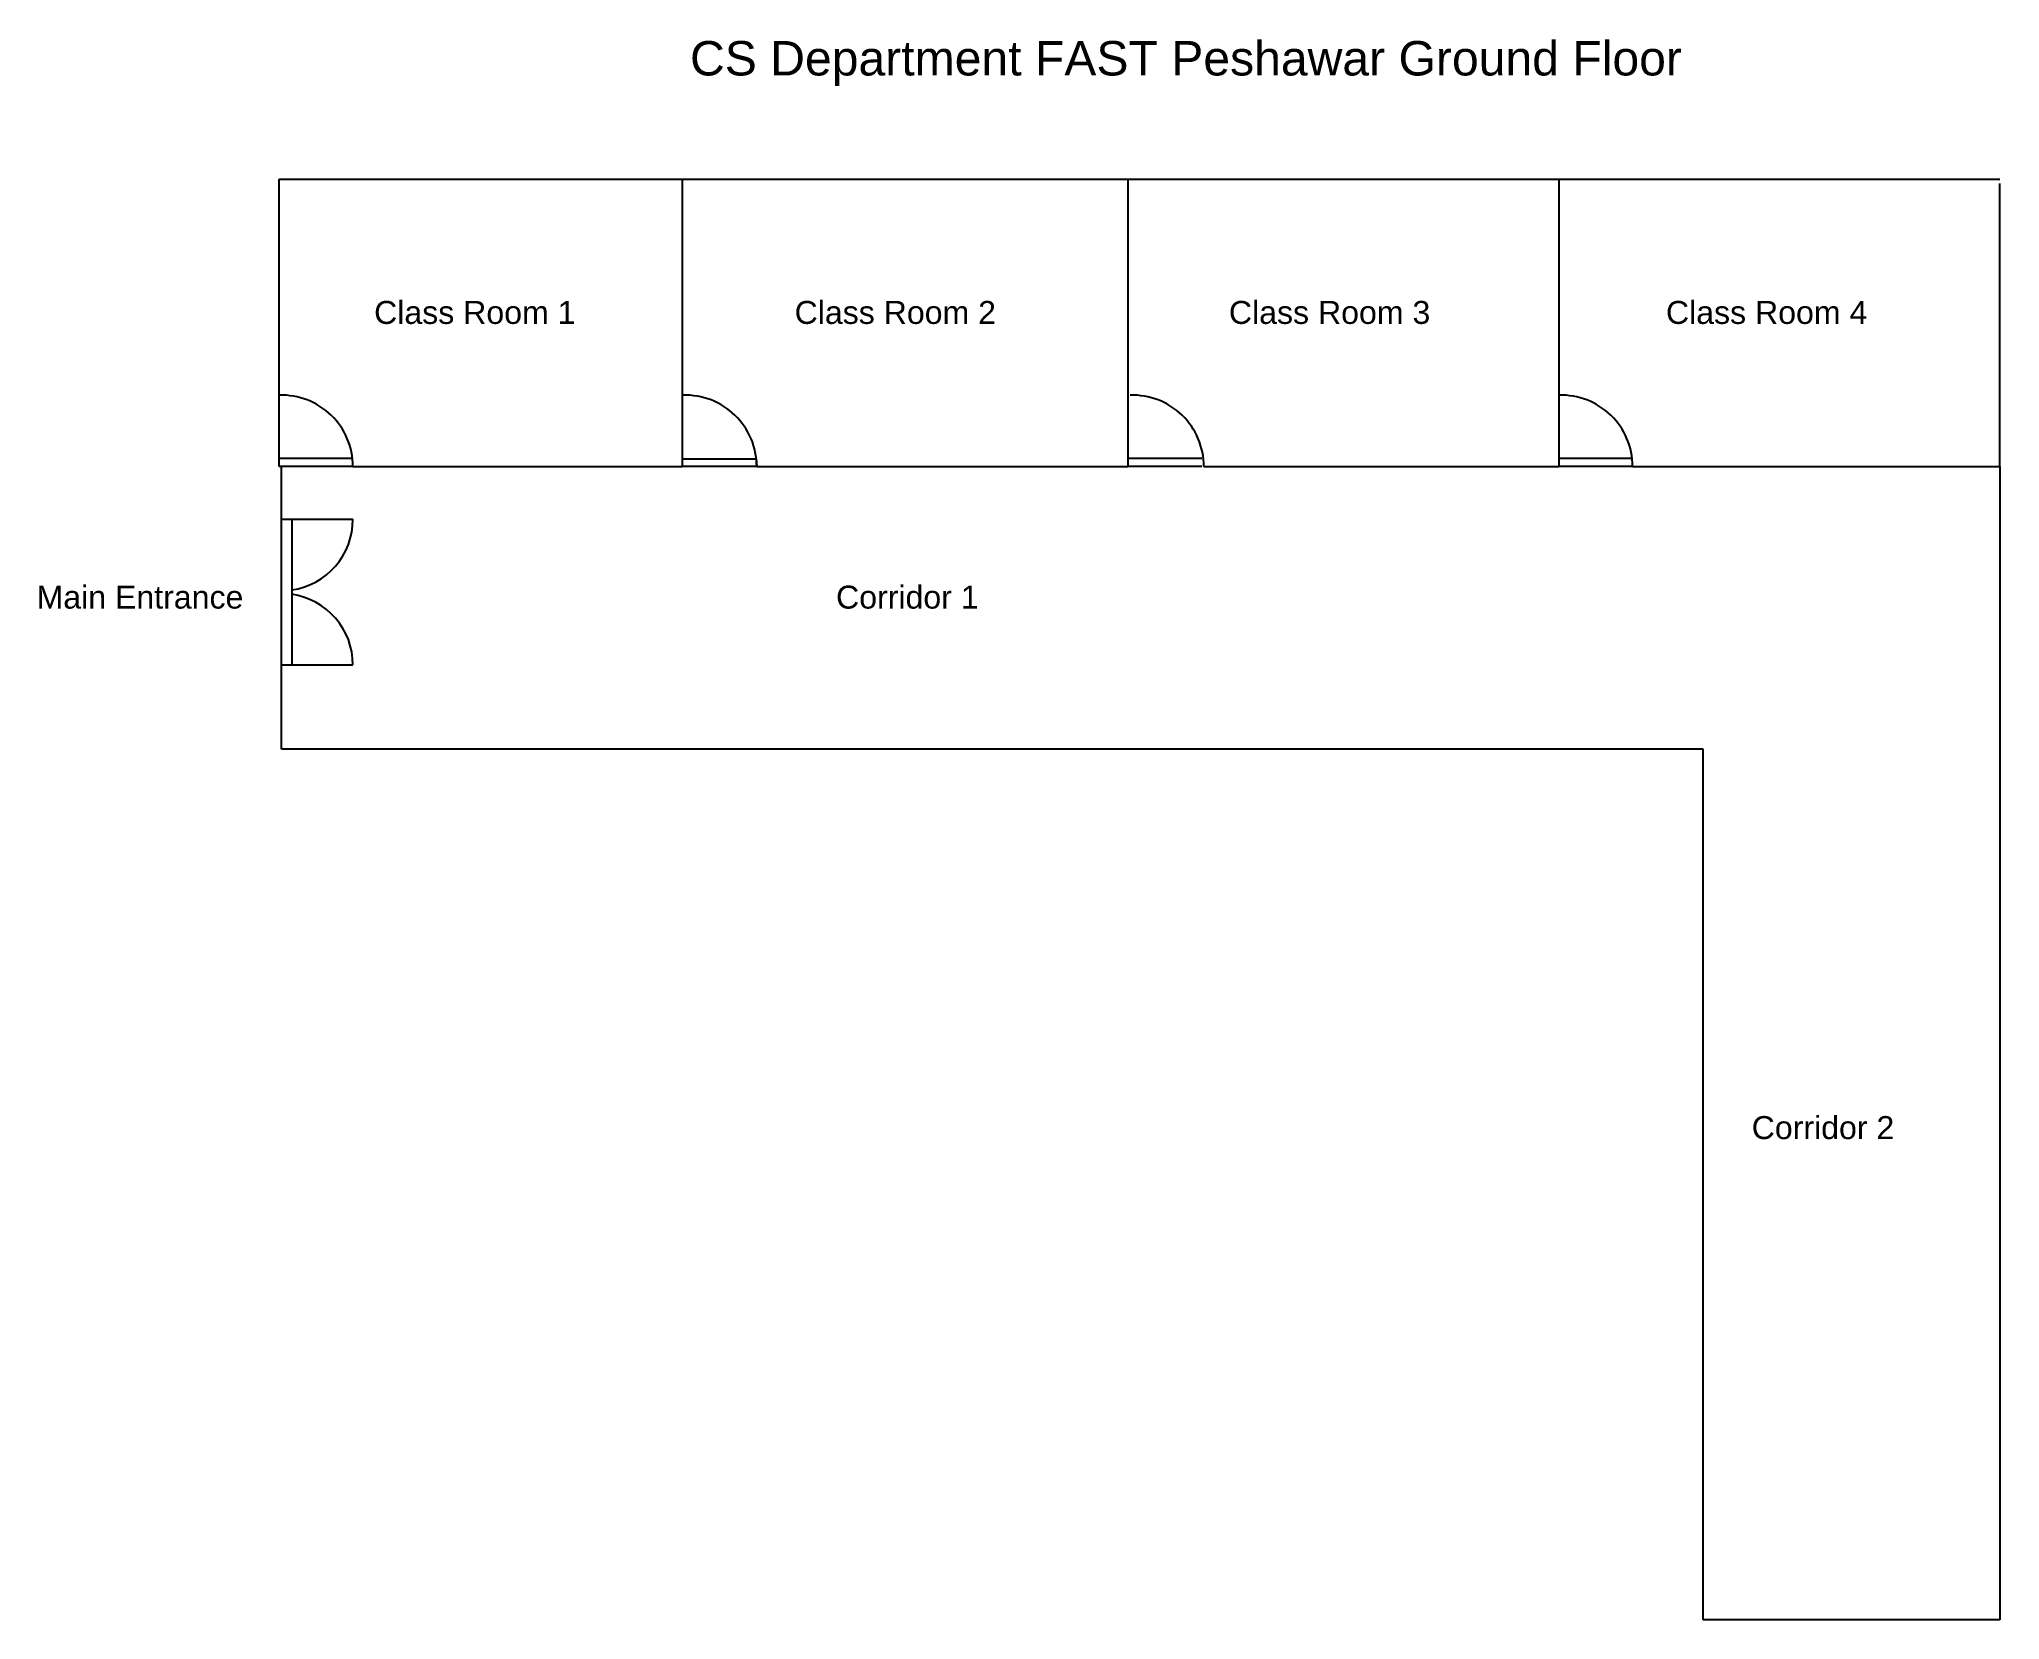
# Model space of a CAD drawing. Header units: millimetres. Extents: x 1790 to 3498, y 1246 to 2623.
import ezdxf

# ---------------------------------------------------------------- set-up
doc = ezdxf.new("R2010")
doc.units = ezdxf.units.MM
doc.styles.get("Standard").update_dxf_attribs({"font": 'arial.ttf'})

msp = doc.modelspace()

# ---------------------------------------------------------------- linework, layer by layer
for p, q in [((1999.3, 2250.9), (1999.3, 2501.3)), ((1999.3, 2501.3), (2350.2, 2501.3)), ((2350.2, 2501.3), (2350.2, 2250.9)), ((2350.2, 2501.3), (2738.4, 2501.3)), ((2738.4, 2501.3), (2738.4, 2250.9)), ((2738.4, 2501.3), (3114, 2501.3)), ((3114, 2501.3), (3114, 2250.9)), ((3114, 2501.3), (3498, 2501.3)), ((3498, 2250.9), (3498, 2497.5)), ((1999.3, 2258.3), (2063.8, 2258.3)), ((2350.2, 2257.5), (2414.8, 2257.5)), ((2414.8, 2257.5), (2415.2, 2250.9)), ((2738.4, 2258.3), (2802.9, 2258.3)), ((3114, 2258.3), (3178.5, 2258.3)), ((2063.8, 2250.9), (1999.3, 2250.9)), ((2001.3, 2004.6), (2001.3, 2250.9)), ((2063.5, 2250.9), (2350.2, 2250.9)), ((2415.2, 2250.9), (2350.2, 2250.9)), ((2415.2, 2250.9), (2738.4, 2250.9)), ((2802.9, 2250.9), (2738.4, 2250.9)), ((2804.6, 2250.9), (3114, 2250.9)), ((3178.5, 2250.9), (3114, 2250.9)), ((3178.2, 2250.9), (3498, 2250.9)), ((3498, 2250.9), (3498, 1245.8)), ((2001.3, 2204.9), (2063.5, 2204.9)), ((2010.2, 2204.9), (2010.2, 2078)), ((2001.3, 2078), (2063.5, 2078)), ((3239.6, 2004.6), (2001.3, 2004.6)), ((3239.6, 1245.8), (3239.6, 2004.6)), ((3498, 1245.8), (3239.6, 1245.8))]:
    msp.add_line(p, q)
for centre, start, end in [((2001.3, 2250.9), 0, 91.8321), ((2353, 2250.9), 0, 91.8321), ((2742.5, 2250.9), 0, 91.8321), ((3116, 2250.9), 0, 91.8321), ((2001.3, 2204.9), 278.2589, 0), ((2001.3, 2078), 0, 81.7411)]:
    msp.add_arc(centre, 62.2, start, end)

# ---------------------------------------------------------------- texts
for s, height, p in [('CS Department FAST Peshawar Ground Floor', 30, (2357.1, 2591.7)), ('Class Room 1', 20, (2081.9, 2375.2)), ('Class Room 2', 20, (2448.2, 2375.2)), ('Class Room 3', 20, (2826.5, 2375.2)), ('Class Room 4', 20, (3207.2, 2375.2)), ('Main Entrance', 20, (1787.9, 2127.1)), ('Corridor 1', 20, (2484.3, 2127.1)), ('Corridor 2', 20, (3281.9, 1664.8))]:
    msp.add_text(s, height=height).set_placement(p)

doc.saveas('drawing.dxf')
